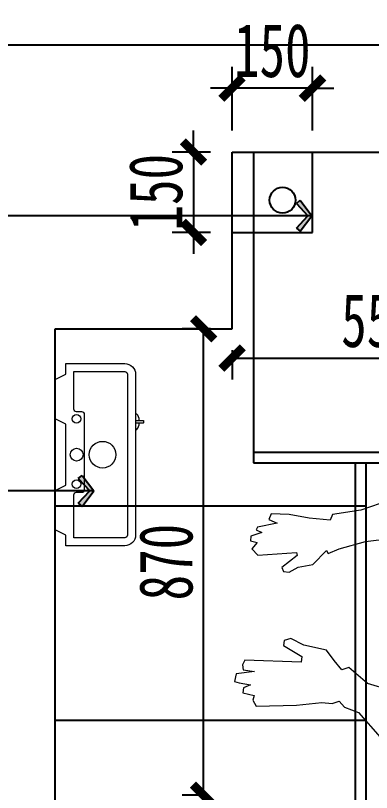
# Model space of a CAD drawing. Header units: millimetres. Extents: x 3104083 to 3173399, y -3165492 to -3044687.
# Drawn here: x 3116049 to 3116713, y -3094897 to -3093447 of the extents above; entities that cross this region are included whole.
import ezdxf

# ---------------------------------------------------------------- set-up
doc = ezdxf.new("R2010")
doc.units = ezdxf.units.MM
doc.header["$LTSCALE"] = 500
doc.header["$MEASUREMENT"] = 0
doc.header["$PDMODE"] = 2
doc.layers.get('0').update_dxf_attribs({"linetype": 'CONTINUOUS'})
doc.layers.get('DEFPOINTS').update_dxf_attribs({"linetype": 'CONTINUOUS'})
for name, color, linetype in [('D-节点尺寸', 5, 'CONTINUOUS'), ('E-立面造型线', 3, 'CONTINUOUS'), ('P-完成面', 3, 'CONTINUOUS'), ('W-基础引线', 35, 'CONTINUOUS'), ('ZB_厨柜', 7, 'CONTINUOUS'), ('zb厨柜', 7, 'CONTINUOUS'), ('柜体', 2, 'CONTINUOUS')]:
    doc.layers.add(name, color=color, linetype=linetype)
for name, color, linetype, lineweight in [('zb辅助', 250, 'CONTINUOUS', 15), ('墙体', 6, 'CONTINUOUS', 25), ('电器', 85, 'CONTINUOUS', 15)]:
    doc.layers.add(name, color=color, linetype=linetype, lineweight=lineweight)
doc.styles.add('DIM', font='SimSun.ttf', dxfattribs={"width": 0.7})
doc.dimstyles.new('40', dxfattribs={"dimscale": 40, "dimtxt": 2.5, "dimasz": 1, "dimexe": 1, "dimexo": 1, "dimgap": 0.5, "dimtad": 1, "dimdec": 0, "dimzin": 0, "dimdsep": 46, "dimtxsty": 'DIM', "dimblk": 'ARCHTICK', "dimcen": 0, "dimclrd": 5, "dimclre": 5, "dimclrt": 35, "dimadec": 0, "dimazin": 0, "dimtfac": 0.5, "dimtdec": 0, "dimtix": 1, "dimtmove": 2, "dimatfit": 2, "dimldrblk": 'A', "dimfxl": 0, "dimtolj": 1, "dimtzin": 0, "dimlwd": -1, "dimlwe": -1, "dimarcsym": 0})
doc.dimstyles.new('基础引线', dxfattribs={"dimtxt": 3, "dimasz": 0.7, "dimexe": 2, "dimexo": 6, "dimgap": 1, "dimtad": 1, "dimdec": 0, "dimdsep": 46, "dimtxsty": 'Standard', "dimblk1": 'A', "dimblk2": 'A', "dimsah": 1, "dimcen": 3, "dimdle": 200, "dimclrd": 256, "dimclre": 256, "dimclrt": 2, "dimadec": 0, "dimazin": 0, "dimtfac": 1, "dimtdec": 0, "dimtix": 1, "dimtmove": 1, "dimatfit": 3, "dimldrblk": 'A', "dimfxl": 0, "dimtvp": 1, "dimtolj": 1, "dimtzin": 0, "dimarcsym": 0})

# ---------------------------------------------------------------- blocks, each defined once
blk = doc.blocks.new('_ArchTick')
at = {"color": 0, "linetype": 'ByBlock', "const_width": 0.4}
blk.add_lwpolyline([(-0.5, -0.5), (0.5, 0.5)], dxfattribs=at)
blk = doc.blocks.new('*D1540')
at = {"layer": 'D-节点尺寸', "color": 5, "ltscale": 100}
for p, q in [((3116452.9, -3093661.7), (3116452.9, -3093542.6)), ((3116602.9, -3093661.7), (3116602.9, -3093542.6)), ((3116452.9, -3093582.6), (3116412.9, -3093582.6)), ((3116602.9, -3093582.6), (3116452.9, -3093582.6)), ((3116602.9, -3093582.6), (3116642.9, -3093582.6))]:
    blk.add_line(p, q, dxfattribs=at)
at = {"layer": 'DEFPOINTS', "color": 0, "ltscale": 100}
for p in [(3116452.9, -3093582.6), (3116452.9, -3093701.7), (3116602.9, -3093701.7)]:
    blk.add_point(p, dxfattribs=at)
at = {"layer": 'D-节点尺寸', "color": 5, "ltscale": 100, "xscale": 40, "yscale": 40, "zscale": 40}
blk.add_blockref('_ArchTick', (3116452.9, -3093582.6), dxfattribs=at)
at = {"layer": 'D-节点尺寸', "color": 5, "ltscale": 100, "xscale": 40, "yscale": 40, "zscale": 40, "rotation": 180}
blk.add_blockref('_ArchTick', (3116602.9, -3093582.6), dxfattribs=at)
at = {"layer": 'D-节点尺寸', "color": 35, "ltscale": 100, "insert": (3116527.9, -3093512.6), "char_height": 100, "attachment_point": 5, "style": 'DIM'}
blk.add_mtext('\\A1;150', dxfattribs=at)
blk = doc.blocks.new('A')
for p, q in [((-1.435, 1.148), (-1.09, 1.437)), ((-1.435, 1.148), (-0.369, 0)), ((-1.09, 1.437), (0, 0)), ((-0.369, 0), (-2.127, 0)), ((-1.435, -1.148), (-0.369, 0)), ((-1.09, -1.437), (0, 0)), ((-1.435, -1.148), (-1.09, -1.437))]:
    blk.add_line(p, q)
for points in [[(-1.435, 1.148), (-1.09, 1.437), (-0.369, 0), (0, 0)], [(-1.435, -1.148), (-1.09, -1.437), (-0.369, 0), (0, 0)]]:
    blk.add_solid(points)
blk = doc.blocks.new('*D1541')
at = {"layer": 'D-节点尺寸', "color": 5, "ltscale": 100}
for p, q in [((3116380.9, -3093701.7), (3116380.9, -3093661.7)), ((3116412.9, -3093701.7), (3116340.9, -3093701.7)), ((3116380.9, -3093701.7), (3116380.9, -3093851.7)), ((3116412.9, -3093851.7), (3116340.9, -3093851.7)), ((3116380.9, -3093851.7), (3116380.9, -3093891.7))]:
    blk.add_line(p, q, dxfattribs=at)
at = {"layer": 'DEFPOINTS', "color": 0, "ltscale": 100}
for p in [(3116452.9, -3093701.7), (3116380.9, -3093851.7), (3116452.9, -3093851.7)]:
    blk.add_point(p, dxfattribs=at)
at = {"layer": 'D-节点尺寸', "color": 5, "ltscale": 100, "xscale": 40, "yscale": 40, "zscale": 40}
for p, rotation in [((3116380.9, -3093701.7), 270), ((3116380.9, -3093851.7), 90)]:
    blk.add_blockref('_ArchTick', p, dxfattribs=dict(at, rotation=rotation))
at = {"layer": 'D-节点尺寸', "color": 35, "ltscale": 100, "insert": (3116310.9, -3093776.7), "char_height": 100, "attachment_point": 5, "rotation": 90, "style": 'DIM'}
blk.add_mtext('\\A1;150', dxfattribs=at)
blk = doc.blocks.new('热水器平面')
at = {"layer": '电器'}
for p, q in [((223135.7, -105688.4), (223135.7, -105686.4)), ((223165.7, -105686.4), (223165.7, -105688.4))]:
    blk.add_line(p, q, dxfattribs=at)
for points in [[(223146.2, -105556.4), (223156.2, -105536.4), (223229.2, -105536.4), (223239.2, -105556.4), (223259.2, -105556.4), (223259.2, -105666.4, -0.414214), (223239.2, -105686.4), (222939.2, -105686.4, -0.414214), (222919.2, -105666.4), (222919.2, -105556.4), (222939.2, -105556.4), (222949.2, -105536.4), (223022.2, -105536.4), (223032.2, -105556.4)], [(223024.2, -105591.4), (223164.2, -105591.4, 0.414214), (223169.2, -105586.4), (223169.2, -105576.4, -0.414214), (223174.2, -105571.4), (223244.2, -105571.4), (223244.2, -105666.4, -0.414214), (223239.2, -105671.4), (222939.2, -105671.4, -0.414214), (222934.2, -105666.4), (222934.2, -105571.4), (223014.2, -105571.4, -0.414214), (223019.2, -105576.4), (223019.2, -105586.4, 0.414214)]]:
    blk.add_lwpolyline(points, format="xyb", close=True, dxfattribs=at)
blk.add_lwpolyline([(223153.2, -105686.4), (223153.2, -105700.4, -0.414214), (223152.2, -105701.4), (223149.2, -105701.4, -0.414214), (223148.2, -105700.4), (223148.2, -105686.4)], format="xyb", dxfattribs=at)
for centre, radius in [((223089.2, -105576.4), 12), ((223034.2, -105576.4), 8), ((223156.2, -105576.4), 8), ((223089.2, -105624.8), 24.9)]:
    blk.add_circle(centre, radius, dxfattribs=at)
for centre, start, end in [((223149.3, -105672.5), 229.4531, 266.9441), ((223152.1, -105672.5), 273.0559, 310.5469)]:
    blk.add_arc(centre, 20.9, start, end, dxfattribs=at)
blk = doc.blocks.new('A$C72A3536B')
at = {"layer": 'zb辅助', "color": 251, "linetype": 'ByBlock'}
for p, q in [((199.3, 610.9), (195.7, 589.7)), ((201.9, 619.6), (199.3, 610.9)), ((215.9, 616.6), (201.9, 619.6)), ((220.1, 582.2), (215.9, 616.6)), ((180.8, 603.6), (175.4, 582.6)), ((189.7, 602.8), (180.8, 603.6)), ((195.7, 589.7), (189.7, 602.8)), ((223.7, 603.4), (220.1, 582.2)), ((232.8, 604.4), (223.7, 603.4)), ((241.3, 600.1), (232.8, 604.4)), ((237.5, 494.8), (241.3, 600.1)), ((166.7, 585.1), (155.4, 578.9)), ((175.4, 582.6), (166.7, 585.1)), ((449.5, 587.2), (437.7, 575.7)), ((461.1, 577.3), (449.5, 587.2)), ((464, 589.5), (461.1, 577.3)), ((472.9, 588.8), (464, 589.5)), ((480, 568.5), (472.9, 588.8)), ((155.4, 578.9), (157.8, 503.6)), ((437.7, 575.7), (442.2, 503.7)), ((484.5, 578.8), (480, 568.5)), ((489.7, 576.6), (484.5, 578.8)), ((497.2, 540.1), (489.7, 576.6)), ((503.9, 555.6), (497.2, 540.1)), ((514.3, 551.1), (503.9, 555.6)), ((513.1, 517.2), (514.3, 551.1)), ((269, 527.8), (248.1, 493.9)), ((277.9, 527.1), (269, 527.8)), ((282.1, 514.2), (277.9, 527.1)), ((406.7, 528.3), (405.8, 517.7)), ((414.2, 531.3), (406.7, 528.3)), ((436.7, 502.4), (414.2, 531.3)), ((269.3, 490.2), (282.1, 514.2)), ((405.8, 517.7), (415.1, 500.7)), ((506.3, 480.2), (513.1, 517.2)), ((157.8, 503.6), (162.6, 456.6)), ((248.1, 493.9), (237.5, 494.8)), ((415.1, 500.7), (419.8, 473.5)), ((442.2, 503.7), (436.7, 502.4)), ((260.2, 448.1), (269.3, 490.2)), ((502.9, 441.1), (506.3, 480.2)), ((419.8, 473.5), (446.2, 447.9)), ((162.6, 456.6), (160.9, 437.1)), ((160.9, 437.1), (165.1, 424.1)), ((241.1, 433.6), (260.2, 448.1)), ((446.2, 447.9), (440.6, 444.8)), ((440.6, 444.8), (449.5, 424.3)), ((513.2, 436.7), (502.9, 441.1)), ((521.1, 384.1), (513.2, 436.7)), ((165.1, 424.1), (153.5, 414.4)), ((223.7, 419), (241.1, 433.6)), ((449.5, 424.3), (463.1, 374.8)), ((153.5, 414.4), (144.1, 388.4)), ((198, 371.1), (227.9, 406.1)), ((227.9, 406.1), (223.7, 419)), ((144.1, 388.4), (97.6, 347.7)), ((541.2, 326.8), (521.1, 384.1)), ((183, 322.3), (198, 371.1)), ((463.1, 374.8), (473.4, 288)), ((97.6, 347.7), (8.5, 187.2)), ((154.6, 242.5), (183, 322.3)), ((559.3, 248.2), (541.2, 326.8)), ((277.9, 281.8), (273.4, 271.5)), ((289.1, 288), (277.9, 281.8)), ((299.6, 285.3), (289.1, 288)), ((305.3, 268.7), (299.6, 285.3)), ((473.4, 288), (479.1, 251.7)), ((254.9, 264.1), (227.3, 255.8)), ((273.4, 271.5), (254.9, 264.1)), ((312.6, 269.8), (305.3, 268.7)), ((338.4, 258.6), (312.6, 269.8)), ((183.8, 248.9), (148.8, 237.6)), ((224.1, 259.7), (183.8, 248.9)), ((227.3, 255.8), (212.7, 232)), ((355.1, 244.6), (338.4, 258.6)), ((384, 247.5), (353.8, 250.1)), ((438.1, 232), (384, 247.5)), ((479.1, 251.7), (474.2, 236)), ((563.1, 188.8), (559.3, 248.2)), ((148.8, 237.6), (117.4, 206.3)), ((212.7, 232), (205.1, 186.1)), ((363, 211.7), (355.1, 244.6)), ((464.8, 231.4), (438.1, 232)), ((474.2, 236), (464.8, 231.4)), ((117.4, 206.3), (81.1, 179.1)), ((361.7, 156.3), (363, 211.7)), ((551.5, 118.2), (563.1, 188.8)), ((8.5, 187.2), (0, 152.2)), ((81.1, 179.1), (58.5, 166.7)), ((205.1, 186.1), (203, 141.6)), ((58.5, 166.7), (38.1, 157.8)), ((0, 152.2), (0, 111)), ((351.4, 100), (361.7, 156.3)), ((203, 141.6), (211.8, 99.6)), ((528.4, 98.8), (551.5, 118.2)), ((0, 111), (18, 71.8)), ((211.8, 99.6), (240, 73.9)), ((324.2, 75.5), (351.4, 100)), ((486, 84.6), (528.4, 98.8)), ((240, 73.9), (277.1, 68.9)), ((277.1, 68.9), (324.2, 75.5)), ((458.8, 60.1), (486, 84.6)), ((18, 71.8), (59.5, 55.7)), ((399.6, 17), (458.8, 60.1)), ((59.5, 55.7), (96.7, 50.6)), ((96.7, 50.6), (153.8, 29.5)), ((153.8, 29.5), (206.2, 14.2)), ((348, 0), (399.6, 17)), ((206.2, 14.2), (348, 0))]:
    blk.add_line(p, q, dxfattribs=at)
blk = doc.blocks.new('*D1546')
at = {"layer": 'D-节点尺寸', "color": 5, "ltscale": 100}
for p, q in [((3116412.9, -3094031.7), (3116359.9, -3094031.7)), ((3116399.9, -3094902), (3116399.9, -3094031.7)), ((3116399.9, -3094902), (3116359.9, -3094902))]:
    blk.add_line(p, q, dxfattribs=at)
at = {"layer": 'DEFPOINTS', "color": 0, "ltscale": 100}
for p in [(3116399.9, -3094031.7), (3116452.9, -3094031.7), (3116421.6, -3094902)]:
    blk.add_point(p, dxfattribs=at)
at = {"layer": 'D-节点尺寸', "color": 5, "ltscale": 100, "xscale": 40, "yscale": 40, "zscale": 40}
for p, rotation in [((3116399.9, -3094031.7), 90), ((3116399.9, -3094902), 270)]:
    blk.add_blockref('_ArchTick', p, dxfattribs=dict(at, rotation=rotation))
at = {"layer": 'D-节点尺寸', "color": 35, "ltscale": 100, "insert": (3116329.9, -3094466.9), "char_height": 100, "attachment_point": 5, "rotation": 90, "style": 'DIM'}
blk.add_mtext('\\A1;870', dxfattribs=at)
blk = doc.blocks.new('*D1547')
at = {"layer": 'D-节点尺寸', "color": 5, "ltscale": 100}
for p, q in [((3116452.9, -3094071.7), (3116452.9, -3094126.3)), ((3117002.9, -3094071.7), (3117002.9, -3094126.3)), ((3116452.9, -3094086.3), (3117002.9, -3094086.3))]:
    blk.add_line(p, q, dxfattribs=at)
at = {"layer": 'DEFPOINTS', "color": 0, "ltscale": 100}
for p in [(3116452.9, -3094031.7), (3117002.9, -3094031.7), (3117002.9, -3094086.3)]:
    blk.add_point(p, dxfattribs=at)
at = {"layer": 'D-节点尺寸', "color": 5, "ltscale": 100, "xscale": 40, "yscale": 40, "zscale": 40, "rotation": 180}
blk.add_blockref('_ArchTick', (3116452.9, -3094086.3), dxfattribs=at)
at = {"layer": 'D-节点尺寸', "color": 5, "ltscale": 100, "xscale": 40, "yscale": 40, "zscale": 40}
blk.add_blockref('_ArchTick', (3117002.9, -3094086.3), dxfattribs=at)
at = {"layer": 'D-节点尺寸', "color": 35, "ltscale": 100, "insert": (3116727.9, -3094016.3), "char_height": 100, "attachment_point": 5, "style": 'DIM'}
blk.add_mtext('\\A1;550', dxfattribs=at)

msp = doc.modelspace()

# ---------------------------------------------------------------- linework, layer by layer
at = {"layer": 'E-立面造型线', "color": 44}
for p, q in [((3116492.911, -3093701.699), (3116492.911, -3094281.699)), ((3116492.911, -3094261.699), (3117942.911, -3094261.699)), ((3116492.911, -3094281.699), (3117962.911, -3094281.699)), ((3116682.911, -3095611.699), (3116682.911, -3094281.699)), ((3116702.911, -3095631.699), (3116702.911, -3094281.699)), ((3116122.911, -3094361.699), (3116702.911, -3094361.699)), ((3116122.911, -3094761.699), (3116702.911, -3094761.699))]:
    msp.add_line(p, q, dxfattribs=at)
at = {"layer": 'P-完成面', "color": 3, "ltscale": 100}
for p, q in [((3116602.911, -3093851.699), (3116602.911, -3093701.699)), ((3116452.911, -3093851.699), (3116602.911, -3093851.699))]:
    msp.add_line(p, q, dxfattribs=at)
at = {"layer": '墙体'}
for p, q in [((3115922.911, -3093501.699), (3118162.911, -3093501.699)), ((3116452.911, -3094031.699), (3116452.911, -3093701.699)), ((3116452.911, -3093701.699), (3117962.911, -3093701.699)), ((3116122.911, -3095631.699), (3116122.911, -3094031.699)), ((3116122.911, -3094031.699), (3116452.911, -3094031.699))]:
    msp.add_line(p, q, dxfattribs=at)
at = {"layer": '柜体'}
msp.add_circle((3116547.159, -3093791.612), 24.117, dxfattribs=at)

# ---------------------------------------------------------------- block references
at = {"layer": 'ZB_厨柜', "color": 253, "rotation": 90}
msp.add_blockref('热水器平面', (3010586.543, -3317355.649), dxfattribs=at)
at = {"layer": 'zb厨柜', "rotation": 90}
msp.add_blockref('A$C72A3536B', (3117076.901, -3094891.361), dxfattribs=at)

# ---------------------------------------------------------------- dimensions: what is measured, and where the dimension line sits
at = {"layer": 'D-节点尺寸', "color": 251, "ltscale": 100}
for base, p1, p2, picture, middle in [((3116452.911, -3093582.65), (3116602.911, -3093701.699), (3116452.911, -3093701.699), '*D1540', (3116527.911, -3093512.65)), ((3117002.911, -3094086.34), (3116452.911, -3094031.699), (3117002.911, -3094031.699), '*D1547', (3116727.911, -3094016.34))]:
    dim = msp.add_linear_dim(base=base, p1=p1, p2=p2, dimstyle='40', dxfattribs=at)
    dim.commit()
    dim.dimension.update_dxf_attribs({"geometry": picture, "text_midpoint": middle})
for base, p1, p2, picture, middle in [((3116380.874, -3093851.699), (3116452.911, -3093701.699), (3116452.911, -3093851.699), '*D1541', (3116310.874, -3093776.699)), ((3116399.89, -3094031.699), (3116421.61, -3094902.048), (3116452.911, -3094031.699), '*D1546', (3116329.89, -3094466.874))]:
    dim = msp.add_linear_dim(base=base, p1=p1, p2=p2, angle=90, dimstyle='40', dxfattribs=at)
    dim.commit()
    dim.dimension.update_dxf_attribs({"geometry": picture, "text_midpoint": middle})

# ---------------------------------------------------------------- leaders
at = {"layer": 'W-基础引线'}
for points in [[(3116601.882, -3093820.542), (3114874.366, -3093820.542)], [(3116194.849, -3094334.1), (3114874.366, -3094334.1)]]:
    msp.add_leader(points, dimstyle='基础引线', override={"dimasz": 20}, dxfattribs=at)

doc.saveas('drawing.dxf')
